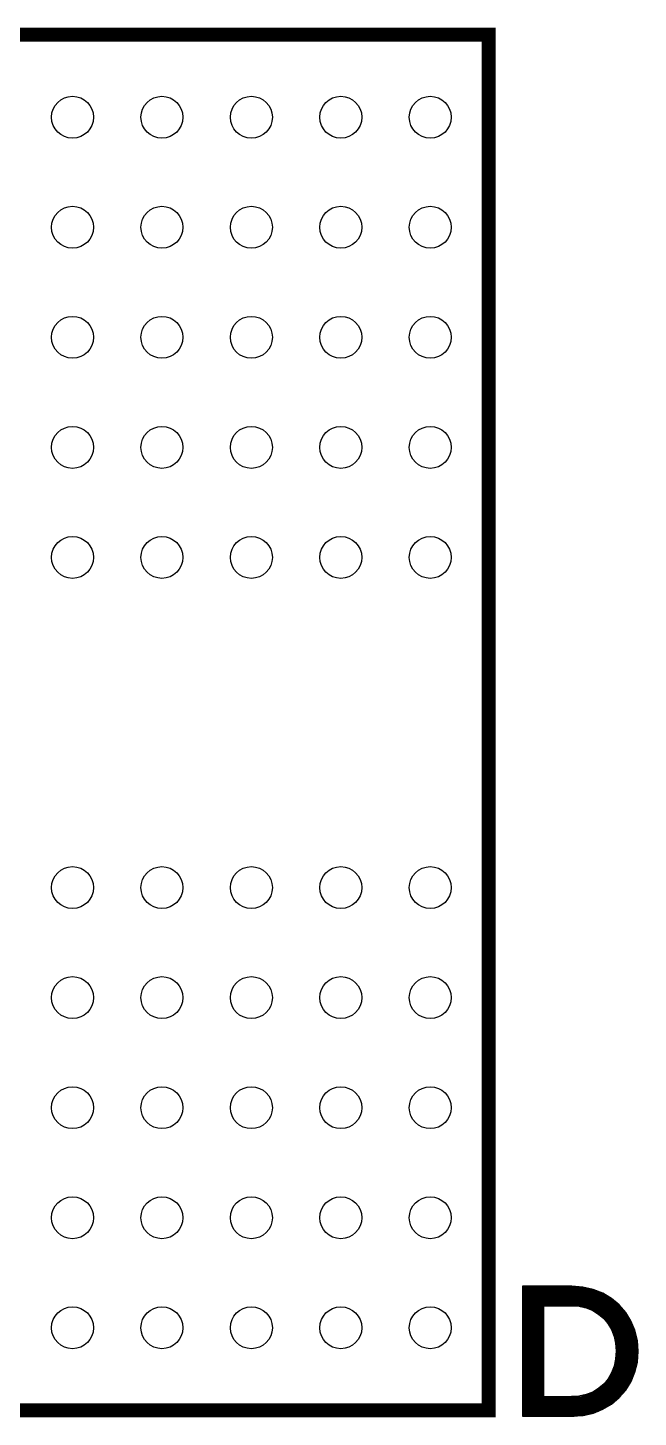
# Model space of a CAD drawing. Extents: x -9 to 288, y -8 to 181.
# Drawn here: x 45.48 to 49.91, y 38.31 to 48.41 of the extents above; entities that cross this region are included whole.
import ezdxf

# ---------------------------------------------------------------- set-up
doc = ezdxf.new("R2010")
doc.units = 0
for name, color, linetype in [('BOARD_GEOMETRY_SILKSCREEN_TOP', 1, 'CONTINUOUS'), ('PACKAGE_GEOMETRY_SILKSCREEN_TOP', 4, 'CONTINUOUS'), ('PIN_TOP', 5, 'CONTINUOUS')]:
    doc.layers.add(name, color=color, linetype=linetype)

msp = doc.modelspace()

# ---------------------------------------------------------------- linework, layer by layer
at = {"layer": 'BOARD_GEOMETRY_SILKSCREEN_TOP'}
for points in [[(49.073059, 39.261684), (49.073059, 39.235225)], [(49.083138, 39.261684), (49.073059, 39.261684)], [(49.073059, 39.255332), (49.513846, 39.255332)], [(49.073059, 39.247887), (49.545918, 39.247887)], [(49.073059, 39.240445), (49.577991, 39.240445)], [(49.073059, 39.235225), (49.073059, 39.163404)], [(49.073059, 39.233003), (49.600406, 39.233003)], [(49.073059, 39.22556), (49.61893, 39.22556)], [(49.073059, 39.218118), (49.637452, 39.218118)], [(49.073059, 39.210673), (49.655976, 39.210673)], [(49.073059, 39.203231), (49.668697, 39.203231)], [(49.073059, 39.195789), (49.681173, 39.195789)], [(49.073059, 39.188347), (49.693655, 39.188347)], [(49.11044, 39.261684), (49.083138, 39.261684)], [(49.150689, 39.261684), (49.11044, 39.261684)], [(49.199549, 39.261684), (49.150689, 39.261684)], [(49.25268, 39.261684), (49.199549, 39.261684)], [(49.305878, 39.261684), (49.25268, 39.261684)], [(49.354737, 39.261684), (49.305878, 39.261684)], [(49.39492, 39.261684), (49.354737, 39.261684)], [(49.42222, 39.261684), (49.39492, 39.261684)], [(49.432296, 39.261684), (49.42222, 39.261684)], [(49.512098, 39.255736), (49.432296, 39.261684)], [(49.587206, 39.238304), (49.512098, 39.255736)], [(49.656721, 39.210376), (49.587206, 39.238304)], [(49.71986, 39.172713), (49.656721, 39.210376)], [(49.073059, 39.180905), (49.706134, 39.180905)], [(49.073059, 39.17346), (49.718613, 39.17346)], [(49.073059, 39.166018), (49.727886, 39.166018)], [(49.073059, 39.163404), (49.073059, 39.057496)], [(49.073059, 39.158575), (49.736807, 39.158575)], [(49.073059, 39.151133), (49.745727, 39.151133)], [(49.073059, 39.143691), (49.754648, 39.143691)], [(49.073059, 39.136246), (49.763566, 39.136246)], [(49.073059, 39.128804), (49.772489, 39.128804)], [(49.073059, 39.121362), (49.779832, 39.121362)], [(49.073059, 39.11392), (49.228317, 39.11392)], [(49.073059, 39.106478), (49.228317, 39.106478)], [(49.073059, 39.099033), (49.228317, 39.099033)], [(49.073059, 39.091591), (49.228317, 39.091591)], [(49.228317, 39.120145), (49.428517, 39.120145)], [(49.228317, 38.458645), (49.228317, 39.120145)], [(49.428517, 39.120145), (49.428517, 39.119444)], [(49.428517, 39.119444), (49.484516, 39.115947)], [(49.484516, 39.115947), (49.535621, 39.104044)], [(49.493221, 39.11392), (49.786314, 39.11392)], [(49.525179, 39.106478), (49.792793, 39.106478)], [(49.535621, 39.104044), (49.584618, 39.085144)], [(49.548613, 39.099033), (49.799273, 39.099033)], [(49.567909, 39.091591), (49.805753, 39.091591)], [(49.775651, 39.126165), (49.71986, 39.172713)], [(49.823248, 39.071497), (49.775651, 39.126165)], [(49.073059, 39.084148), (49.228317, 39.084148)], [(49.073059, 39.076706), (49.228317, 39.076706)], [(49.073059, 39.069264), (49.228317, 39.069264)], [(49.073059, 39.061819), (49.228317, 39.061819)], [(49.073059, 39.057496), (49.073059, 38.928975)], [(49.073059, 39.054377), (49.228317, 39.054377)], [(49.073059, 39.046935), (49.228317, 39.046935)], [(49.073059, 39.039493), (49.228317, 39.039493)], [(49.073059, 39.03205), (49.228317, 39.03205)], [(49.073059, 39.024606), (49.228317, 39.024606)], [(49.073059, 39.017164), (49.228317, 39.017164)], [(49.073059, 39.009721), (49.228317, 39.009721)], [(49.073059, 39.002279), (49.228317, 39.002279)], [(49.073059, 38.994837), (49.228317, 38.994837)], [(49.073059, 38.987392), (49.228317, 38.987392)], [(49.584618, 39.085144), (49.625918, 39.059947)], [(49.586253, 39.084148), (49.812235, 39.084148)], [(49.59845, 39.076706), (49.818714, 39.076706)], [(49.610648, 39.069264), (49.82464, 39.069264)], [(49.622845, 39.061819), (49.829281, 39.061819)], [(49.625918, 39.059947), (49.664419, 39.027047)], [(49.632436, 39.054377), (49.833919, 39.054377)], [(49.641145, 39.046935), (49.838559, 39.046935)], [(49.649852, 39.039493), (49.843197, 39.039493)], [(49.658562, 39.03205), (49.847838, 39.03205)], [(49.664419, 39.027047), (49.694521, 38.990646)], [(49.666434, 39.024606), (49.852473, 39.024606)], [(49.672591, 39.017164), (49.857114, 39.017164)], [(49.678745, 39.009721), (49.861754, 39.009721)], [(49.684902, 39.002279), (49.864899, 39.002279)], [(49.691054, 38.994837), (49.868021, 38.994837)], [(49.694521, 38.990646), (49.720419, 38.947245)], [(49.696461, 38.987392), (49.871142, 38.987392)], [(49.861818, 39.009615), (49.823248, 39.071497)], [(49.890449, 38.941365), (49.861818, 39.009615)], [(49.073059, 38.97995), (49.228317, 38.97995)], [(49.073059, 38.972508), (49.228317, 38.972508)], [(49.073059, 38.965066), (49.228317, 38.965066)], [(49.073059, 38.957623), (49.228317, 38.957623)], [(49.073059, 38.950179), (49.228317, 38.950179)], [(49.073059, 38.942736), (49.228317, 38.942736)], [(49.073059, 38.935294), (49.228317, 38.935294)], [(49.073059, 38.928975), (49.073059, 38.789046)], [(49.073059, 38.927852), (49.228317, 38.927852)], [(49.073059, 38.92041), (49.228317, 38.92041)], [(49.073059, 38.912965), (49.228317, 38.912965)], [(49.073059, 38.905523), (49.228317, 38.905523)], [(49.073059, 38.898081), (49.228317, 38.898081)], [(49.073059, 38.890639), (49.228317, 38.890639)], [(49.700904, 38.97995), (49.874264, 38.97995)], [(49.705344, 38.972508), (49.877388, 38.972508)], [(49.709786, 38.965066), (49.88051, 38.965066)], [(49.714226, 38.957623), (49.883631, 38.957623)], [(49.718669, 38.950179), (49.886753, 38.950179)], [(49.720419, 38.947245), (49.74002, 38.897547)], [(49.722197, 38.942736), (49.889875, 38.942736)], [(49.72513, 38.935294), (49.89192, 38.935294)], [(49.728067, 38.927852), (49.89372, 38.927852)], [(49.731, 38.92041), (49.895519, 38.92041)], [(49.733939, 38.912965), (49.897322, 38.912965)], [(49.736873, 38.905523), (49.89912, 38.905523)], [(49.739807, 38.898081), (49.900921, 38.898081)], [(49.74002, 38.897547), (49.75052, 38.847144)], [(49.741455, 38.890639), (49.902725, 38.890639)], [(49.9083, 38.867585), (49.890449, 38.941365)], [(49.073059, 38.883196), (49.228317, 38.883196)], [(49.073059, 38.875752), (49.228317, 38.875752)], [(49.073059, 38.868309), (49.228317, 38.868309)], [(49.073059, 38.860867), (49.228317, 38.860867)], [(49.073059, 38.853425), (49.228317, 38.853425)], [(49.073059, 38.845983), (49.228317, 38.845983)], [(49.073059, 38.838538), (49.228317, 38.838538)], [(49.073059, 38.831096), (49.228317, 38.831096)], [(49.073059, 38.823654), (49.228317, 38.823654)], [(49.073059, 38.816211), (49.228317, 38.816211)], [(49.073059, 38.808769), (49.228317, 38.808769)], [(49.073059, 38.801324), (49.228317, 38.801324)], [(49.073059, 38.793882), (49.228317, 38.793882)], [(49.073059, 38.789046), (49.073059, 38.649115)], [(49.073059, 38.78644), (49.228317, 38.78644)], [(49.743007, 38.883196), (49.904523, 38.883196)], [(49.744556, 38.875752), (49.906321, 38.875752)], [(49.746111, 38.868309), (49.908125, 38.868309)], [(49.74766, 38.860867), (49.908823, 38.860867)], [(49.749212, 38.853425), (49.909397, 38.853425)], [(49.75052, 38.847144), (49.754719, 38.792546)], [(49.754719, 38.792546), (49.75052, 38.732346)], [(49.750609, 38.845983), (49.909974, 38.845983)], [(49.751181, 38.838538), (49.91055, 38.838538)], [(49.751755, 38.831096), (49.91113, 38.831096)], [(49.752326, 38.823654), (49.911706, 38.823654)], [(49.752898, 38.816211), (49.912283, 38.816211)], [(49.753472, 38.808769), (49.912859, 38.808769)], [(49.754043, 38.801324), (49.913438, 38.801324)], [(49.754292, 38.78644), (49.914185, 38.78644)], [(49.754617, 38.793882), (49.914015, 38.793882)], [(49.914388, 38.789046), (49.9083, 38.867585)], [(49.9083, 38.710857), (49.914388, 38.789046)], [(49.073059, 38.778998), (49.228317, 38.778998)], [(49.073059, 38.771556), (49.228317, 38.771556)], [(49.073059, 38.764111), (49.228317, 38.764111)], [(49.073059, 38.756669), (49.228317, 38.756669)], [(49.073059, 38.749227), (49.228317, 38.749227)], [(49.073059, 38.741784), (49.228317, 38.741784)], [(49.073059, 38.734342), (49.228317, 38.734342)], [(49.073059, 38.726897), (49.228317, 38.726897)], [(49.073059, 38.719455), (49.228317, 38.719455)], [(49.073059, 38.712013), (49.228317, 38.712013)], [(49.073059, 38.704571), (49.228317, 38.704571)], [(49.073059, 38.697129), (49.228317, 38.697129)], [(49.073059, 38.689684), (49.228317, 38.689684)], [(49.75052, 38.732346), (49.739319, 38.680545)], [(49.741295, 38.689684), (49.903207, 38.689684)], [(49.742905, 38.697129), (49.904995, 38.697129)], [(49.744513, 38.704571), (49.906784, 38.704571)], [(49.746124, 38.712013), (49.908389, 38.712013)], [(49.747731, 38.719455), (49.908968, 38.719455)], [(49.749342, 38.726897), (49.909547, 38.726897)], [(49.750657, 38.734342), (49.910126, 38.734342)], [(49.751178, 38.741784), (49.910708, 38.741784)], [(49.751696, 38.749227), (49.911287, 38.749227)], [(49.752217, 38.756669), (49.911866, 38.756669)], [(49.752735, 38.764111), (49.912445, 38.764111)], [(49.753253, 38.771556), (49.913024, 38.771556)], [(49.753774, 38.778998), (49.913606, 38.778998)], [(49.890586, 38.637215), (49.9083, 38.710857)], [(49.073059, 38.682242), (49.228317, 38.682242)], [(49.073059, 38.674799), (49.228317, 38.674799)], [(49.073059, 38.667357), (49.228317, 38.667357)], [(49.073059, 38.659915), (49.228317, 38.659915)], [(49.073059, 38.65247), (49.228317, 38.65247)], [(49.073059, 38.649115), (49.073059, 38.520596)], [(49.073059, 38.645028), (49.228317, 38.645028)], [(49.073059, 38.637586), (49.228317, 38.637586)], [(49.073059, 38.630144), (49.228317, 38.630144)], [(49.073059, 38.622702), (49.228317, 38.622702)], [(49.073059, 38.615257), (49.228317, 38.615257)], [(49.073059, 38.607815), (49.228317, 38.607815)], [(49.073059, 38.600372), (49.228317, 38.600372)], [(49.073059, 38.59293), (49.228317, 38.59293)], [(49.073059, 38.585488), (49.228317, 38.585488)], [(49.695918, 38.589544), (49.665819, 38.552445)], [(49.692623, 38.585488), (49.869024, 38.585488)], [(49.720419, 38.631543), (49.695918, 38.589544)], [(49.697894, 38.59293), (49.872128, 38.59293)], [(49.702237, 38.600372), (49.875229, 38.600372)], [(49.706576, 38.607815), (49.878333, 38.607815)], [(49.710917, 38.615257), (49.881434, 38.615257)], [(49.715257, 38.622702), (49.884536, 38.622702)], [(49.719601, 38.630144), (49.88764, 38.630144)], [(49.739319, 38.680545), (49.720419, 38.631543)], [(49.72275, 38.637586), (49.890675, 38.637586)], [(49.725621, 38.645028), (49.892466, 38.645028)], [(49.728491, 38.65247), (49.894256, 38.65247)], [(49.731364, 38.659915), (49.896044, 38.659915)], [(49.734234, 38.667357), (49.897835, 38.667357)], [(49.737104, 38.674799), (49.899626, 38.674799)], [(49.739687, 38.682242), (49.901414, 38.682242)], [(49.862169, 38.569036), (49.890586, 38.637215)], [(49.073059, 38.578043), (49.228317, 38.578043)], [(49.073059, 38.570601), (49.228317, 38.570601)], [(49.073059, 38.563159), (49.228317, 38.563159)], [(49.073059, 38.555717), (49.228317, 38.555717)], [(49.073059, 38.548274), (49.228317, 38.548274)], [(49.073059, 38.54083), (49.228317, 38.54083)], [(49.073059, 38.533387), (49.228317, 38.533387)], [(49.073059, 38.525945), (49.228317, 38.525945)], [(49.073059, 38.520596), (49.073059, 38.414686)], [(49.073059, 38.518503), (49.228317, 38.518503)], [(49.073059, 38.511061), (49.228317, 38.511061)], [(49.073059, 38.503616), (49.228317, 38.503616)], [(49.073059, 38.496174), (49.228317, 38.496174)], [(49.073059, 38.488732), (49.228317, 38.488732)], [(49.583917, 38.492245), (49.536317, 38.474045)], [(49.574724, 38.488732), (49.807861, 38.488732)], [(49.629421, 38.520947), (49.583917, 38.492245)], [(49.590147, 38.496174), (49.8143, 38.496174)], [(49.601945, 38.503616), (49.820744, 38.503616)], [(49.613746, 38.511061), (49.826227, 38.511061)], [(49.625545, 38.518503), (49.83084, 38.518503)], [(49.665819, 38.552445), (49.629421, 38.520947)], [(49.635194, 38.525945), (49.835455, 38.525945)], [(49.643797, 38.533387), (49.840068, 38.533387)], [(49.652395, 38.54083), (49.844683, 38.54083)], [(49.660998, 38.548274), (49.849296, 38.548274)], [(49.668473, 38.555717), (49.853911, 38.555717)], [(49.674511, 38.563159), (49.858524, 38.563159)], [(49.680548, 38.570601), (49.862819, 38.570601)], [(49.686586, 38.578043), (49.865923, 38.578043)], [(49.776489, 38.452486), (49.823809, 38.507154)], [(49.823809, 38.507154), (49.862169, 38.569036)], [(49.073059, 38.48129), (49.228317, 38.48129)], [(49.073059, 38.473847), (49.228317, 38.473847)], [(49.073059, 38.466403), (49.228317, 38.466403)], [(49.073059, 38.45896), (49.228317, 38.45896)], [(49.073059, 38.451518), (49.775336, 38.451518)], [(49.073059, 38.444076), (49.766499, 38.444076)], [(49.073059, 38.436634), (49.75766, 38.436634)], [(49.073059, 38.429189), (49.748824, 38.429189)], [(49.073059, 38.421747), (49.739987, 38.421747)], [(49.073059, 38.414686), (49.073059, 38.342865)], [(49.073059, 38.414305), (49.73115, 38.414305)], [(49.073059, 38.406862), (49.722314, 38.406862)], [(49.073059, 38.39942), (49.710472, 38.39942)], [(49.073059, 38.391976), (49.698133, 38.391976)], [(49.073059, 38.384533), (49.685793, 38.384533)], [(49.428517, 38.458645), (49.228317, 38.458645)], [(49.430617, 38.459344), (49.428517, 38.459136)], [(49.428517, 38.459136), (49.428517, 38.458645)], [(49.428517, 38.45896), (49.78209, 38.45896)], [(49.481717, 38.462148), (49.430617, 38.459344)], [(49.536317, 38.474045), (49.481717, 38.462148)], [(49.501247, 38.466403), (49.788534, 38.466403)], [(49.535395, 38.473847), (49.794973, 38.473847)], [(49.55526, 38.48129), (49.801417, 38.48129)], [(49.65826, 38.367927), (49.721049, 38.405796)], [(49.721049, 38.405796), (49.776489, 38.452486)], [(49.073059, 38.377091), (49.673452, 38.377091)], [(49.073059, 38.369649), (49.661112, 38.369649)], [(49.073059, 38.362207), (49.64416, 38.362207)], [(49.073059, 38.354762), (49.625824, 38.354762)], [(49.073059, 38.34732), (49.607488, 38.34732)], [(49.073059, 38.342865), (49.073059, 38.316405)], [(49.073059, 38.339878), (49.589149, 38.339878)], [(49.073059, 38.332435), (49.557295, 38.332435)], [(49.073059, 38.324993), (49.525403, 38.324993)], [(49.073059, 38.317548), (49.450102, 38.317548)], [(49.073059, 38.316405), (49.083209, 38.316405)], [(49.083209, 38.316405), (49.110717, 38.316405)], [(49.110717, 38.316405), (49.151248, 38.316405)], [(49.151248, 38.316405), (49.20046, 38.316405)], [(49.20046, 38.316405), (49.254077, 38.316405)], [(49.254077, 38.316405), (49.307628, 38.316405)], [(49.307628, 38.316405), (49.356838, 38.316405)], [(49.356838, 38.316405), (49.397369, 38.316405)], [(49.397369, 38.316405), (49.42488, 38.316405)], [(49.42488, 38.316405), (49.435027, 38.316405)], [(49.435027, 38.316405), (49.514409, 38.322425)], [(49.514409, 38.322425), (49.589098, 38.339857)], [(49.589098, 38.339857), (49.65826, 38.367927)]]:
    msp.add_lwpolyline(points, dxfattribs=at)
at = {"layer": 'PACKAGE_GEOMETRY_SILKSCREEN_TOP', "const_width": 0.100101}
msp.add_lwpolyline([(34.327897, 38.359817), (34.327897, 48.359797), (48.82769, 48.359797), (48.82769, 38.359817)], close=True, dxfattribs=at)
at = {"layer": 'PACKAGE_GEOMETRY_SILKSCREEN_TOP'}
msp.add_lwpolyline([(48.82769, 38.359817), (48.82769, 48.359797), (34.327897, 48.359797), (34.327897, 38.359817)], close=True, dxfattribs=at)
at = {"layer": 'PIN_TOP'}
for centre in [(45.802804, 47.759798), (46.45279, 47.759798), (47.102801, 47.759798), (47.752787, 47.759798), (48.402799, 47.759798), (45.802804, 46.959698), (46.45279, 46.959698), (47.102801, 46.959698), (47.752787, 46.959698), (48.402799, 46.959698), (45.802804, 46.159903), (46.45279, 46.159903), (47.102801, 46.159903), (47.752787, 46.159903), (48.402799, 46.159903), (45.802804, 45.359803), (46.45279, 45.359803), (47.102801, 45.359803), (47.752787, 45.359803), (48.402799, 45.359803), (45.802804, 44.559703), (46.45279, 44.559703), (47.102801, 44.559703), (47.752787, 44.559703), (48.402799, 44.559703), (45.802804, 42.159911), (46.45279, 42.159911), (47.102801, 42.159911), (47.752787, 42.159911), (48.402799, 42.159911), (45.802804, 41.359811), (46.45279, 41.359811), (47.102801, 41.359811), (47.752787, 41.359811), (48.402799, 41.359811), (45.802804, 40.559711), (46.45279, 40.559711), (47.102801, 40.559711), (47.752787, 40.559711), (48.402799, 40.559711), (45.802804, 39.759915), (46.45279, 39.759915), (47.102801, 39.759915), (47.752787, 39.759915), (48.402799, 39.759915), (45.802804, 38.959815), (46.45279, 38.959815), (47.102801, 38.959815), (47.752787, 38.959815), (48.402799, 38.959815)]:
    msp.add_circle(centre, 0.1524, dxfattribs=at)

doc.saveas('drawing.dxf')
